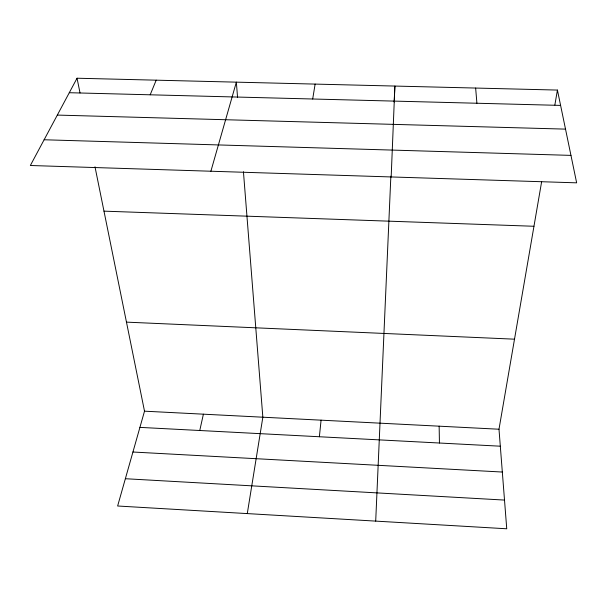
<?xml version="1.0" encoding="UTF-8"?>
<svg xmlns="http://www.w3.org/2000/svg" width="607" height="607" viewBox="0 0 607 607"><rect width="100%" height="100%" fill="white"/><g stroke="black" fill="none" stroke-linecap="round" stroke-linejoin="round"><path stroke-width="0.91" d="M391.174 176.948L394.884 86.057L394.171 102.014M375.703 521.11L390.862 176.136M319.381 436.752L321.073 420.165M247.284 513.59L262.846 417.206L243.437 171.751M312.688 99.002L315.124 84.092M94.988 166.781L144.512 411.182L117.629 506.003L506.746 528.78L498.992 429.225L541.664 181.569M554.851 105.019L557.423 90.071L77.043 78.22L30.35 165.499L576.65 182.836L557.423 90.071M199.764 430.507L203.398 414.179M210.887 171.227L236.351 82.15L237.542 97.234M150.179 94.806L156.196 80.17M69.289 92.712L560.602 105.406M57.324 115.08L565.519 129.124M44.114 139.762L570.959 155.384M103.979 211.145L533.963 226.267M126.468 322.135L514.508 339.176M144.512 411.182L498.992 429.225M139.921 427.381L500.312 446.198M132.933 452.018L502.323 472.041M125.361 478.718L504.508 500.077M77.043 78.22L80.033 92.97M475.645 88.053L476.905 103.243M439.142 426.182L439.438 443.027"/></g></svg>
